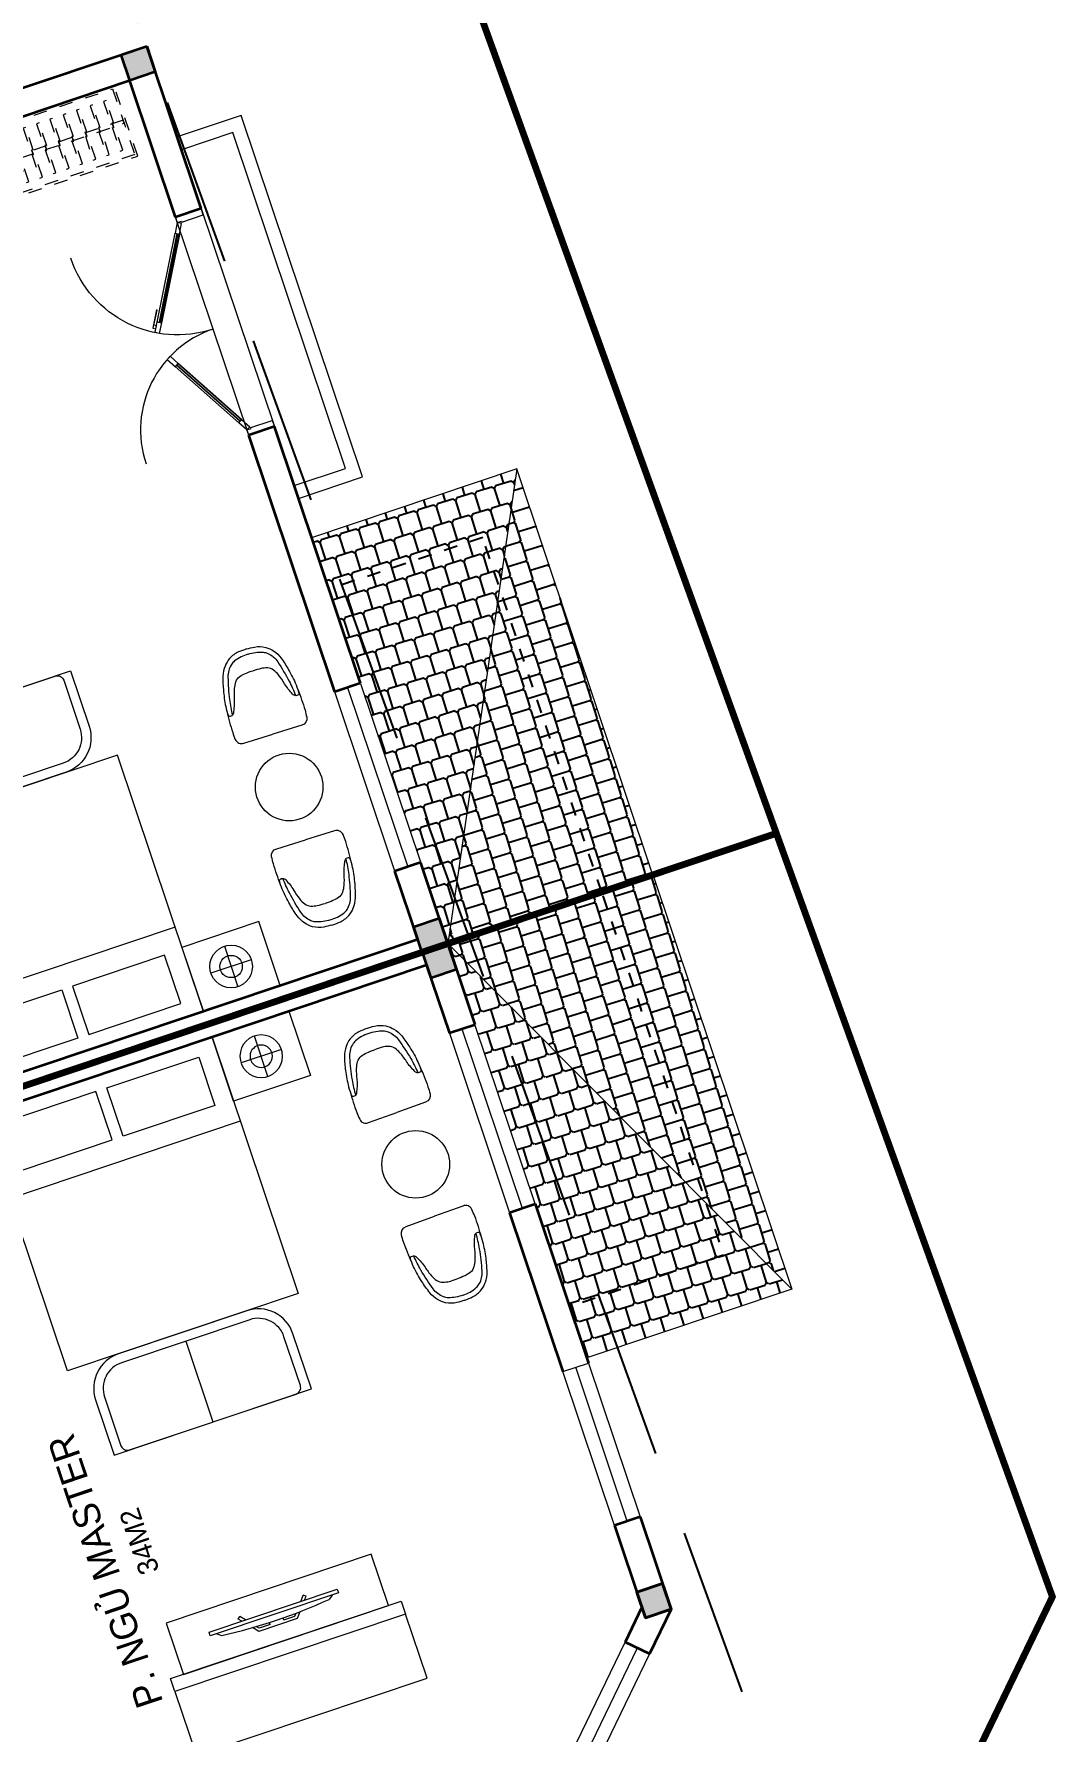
# Model space of a CAD drawing. Header units: metres. Extents: x 568332 to 569219, y 2065964 to 2066430.
# Drawn here: x 568611.28 to 568618.84, y 2066194.22 to 2066206.77 of the extents above; entities that cross this region are included whole.
import ezdxf

# ---------------------------------------------------------------- set-up
doc = ezdxf.new("R2010")
doc.units = ezdxf.units.M
for name, pattern in [('$AUDIT_BAD_LTYPE2', [0]), ('CENTER', [2, 1.25, -0.25, 0.25, -0.25]), ('HIDDEN', [0.375, 0.25, -0.125]), ('X-5M-G-MB PHONGNGU$0$HIDDEN2', [0.1875, 0.125, -0.0625])]:
    doc.linetypes.add(name, pattern=pattern)
doc.layers.get('0').update_dxf_attribs({"linetype": 'CONTINUOUS'})
doc.layers.get('DEFPOINTS').update_dxf_attribs({"linetype": 'CONTINUOUS'})
for name, color, linetype, lineweight in [('-CENTER', 143, 'CENTER', 13), ('-CONCRETE', 1, 'CONTINUOUS', 35), ('-DIM', 9, 'CONTINUOUS', 13), ('-DOOR', 137, 'CONTINUOUS', 9), ('-FURNITURE', 46, 'CONTINUOUS', 9), ('-LINE1', 7, 'CONTINUOUS', 18), ('-WALL', 4, 'CONTINUOUS', 35), ('TEXT25', 2, 'CONTINUOUS', 13)]:
    doc.layers.add(name, color=color, linetype=linetype, lineweight=lineweight)
for name, color, linetype in [('-RANH GIOI LO DAT', 12, 'CONTINUOUS'), ('13. NET HATCH', 252, 'CONTINUOUS'), ('APOLIC', 7, 'CONTINUOUS'), ('RANHGIOI', 2, 'HIDDEN')]:
    doc.layers.add(name, color=color, linetype=linetype)
doc.styles.add('SVN_AVO_thuong', font='')
doc.styles.add('T1', font='', dxfattribs={"height": 200})
doc.styles.get('SVN_AVO_thuong').set_extended_font_data('SVN-Avo')
doc.styles.get('T1').set_extended_font_data('VNgeometric Light')

# ---------------------------------------------------------------- blocks, each defined once
blk = doc.blocks.new('A$C8a974c9c')
for p, q in [((1750.087982669494, 2957.416116623174), (1750.087982669657, 2642.58393779996)), ((1592.671893257969, 2800.000027211493), (1907.504072081182, 2800.000027211652)), ((1342.999452652235, 2500.000027214177), (1342.999452652119, 700.000027214177)), ((1750.087982669345, 242.5839378051005), (1750.087982669549, 557.4161166283138)), ((1592.67189325784, 400.0000272168018), (1907.504072081053, 400.0000272166017))]:
    blk.add_line(p, q)
for points in [[(1999.999452652235, 3100.000027209127), (1500.176512686827, 3100.000027209127), (1500.176512686827, 2500.000027214177), (1999.999452652235, 2500.000027214177)], [(1890.999452652235, 2360.000027214177), (1514.499452652235, 2360.000027214177), (1514.499452652148, 1642.500027214177), (1890.999452652148, 1642.500027214177)], [(1890.99945265209, 840.000027214177), (1514.49945265209, 840.000027214177), (1514.499452652148, 1557.500027214177), (1890.999452652148, 1557.500027214177)], [(1999.999452652119, 100.0000272192265), (1500.17651268671, 100.0000272192265), (1500.17651268671, 700.000027214177), (1999.999452652119, 700.000027214177)]]:
    blk.add_lwpolyline(points, close=True)
blk.add_lwpolyline([(1999.999452652235, 2500.000027214177), (-0.0005473477649502456, 2500.000027214177), (-0.0005473478813655674, 700.000027214177), (1999.999452652119, 700.000027214177), (1999.999452652235, 2500.000027214177)])
for centre, radius in [((1750.087982669561, 2800.000027211581), 157.4160894116067), ((1750.087982669561, 2800.000027211581), 82.41608941160666), ((1750.087982669432, 400.0000272166926), 157.4160894116067), ((1750.087982669432, 400.0000272166926), 82.41608941160666)]:
    blk.add_circle(centre, radius)
blk = doc.blocks.new('A$C424D5770')
at = {"layer": '-FURNITURE'}
blk.add_line((70.00063380098436, 769.8614636488492), (700.0012267573038, 769.861463410547), dxfattribs=at)
for points in [[(0.0006336262740660459, 269.9992703502066), (0.0006339756946545094, 1269.723656995484, -0.414213562383414), (270.0006340710097, 1539.7236569097), (700.0012270177831, 1539.723656726594), (700.0012264967954, -0.0007299187273019925), (270.0006335285434, -0.0007297355768969283, -0.4142135623627453)], [(70.00063362627407, 269.9992703279713), (70.00063397569465, 1269.723656973249, -0.4142135623834242), (270.0006340463005, 1469.7236569097), (650.001226997294, 1469.723656750852, -0.4142135623627659), (700.0012269796571, 1419.723656734961), (700.0012265349214, 119.9992700896546, -0.4142135623834403), (650.0012265172554, 69.99927010554529), (270.0006335556682, 69.9992702644231, -0.4142135623627457)]]:
    blk.add_lwpolyline(points, format="xyb", close=True, dxfattribs=at)
blk = doc.blocks.new('XR.MB.LM123$0$tvi 1')
blk.add_lwpolyline([(28.54445810673496, -2.291926648467779e-10), (28.54445810673496, -999.9999999999964), (-7.275957614183426e-12, -1000), (0, 0)], close=True)
for points in [[(28.54445810680045, -50.31958968611434), (52.37372755713295, -80.86315460130209)], [(-24.09820395050338, -235.5599978379832), (-39.09879504836863, -251.7939635238108)], [(0, -255.9952397129928), (-24.09820395050338, -235.5599978379832)], [(0, -284.7849796677438), (-39.09879504836863, -251.7939635238108)], [(69.66229681991535, -315.0836646851385), (111.1934016081432, -350.2927865858655), (111.193401608034, -649.712917566063), (69.68611289083492, -684.9110379843005)], [(89.09002233762294, -445.7449799550195), (89.09002233762294, -359.9578938602899), (70.91298945683957, -344.6203678706661)], [(89.09002233762294, -445.7449799550195), (73.49991829216015, -445.7449799550232)], [(89.09002233768115, -554.2550200447404), (89.09002233773936, -640.0421061392371), (70.91298945678864, -655.3796321293303)], [(89.09002233768115, -554.2550200447404), (73.49991829216015, -554.2550200447404)], [(0, -715.2150203320198), (-39.09879504836863, -748.2060364759491)], [(-24.09820395050338, -764.4400021620095), (-39.09879504836863, -748.2060364759491)], [(0, -744.004760287), (-24.09820395050338, -764.4400021620095)], [(28.54445810674224, -949.680410313882), (52.37372755713295, -919.1368453984578)]]:
    blk.add_lwpolyline(points)
blk.add_arc((-4025.16618952866, -499.9999999999964), 4099.025185406737, 354.1310878512652, 5.868912148527433)
blk = doc.blocks.new('A$C7D524948')
at = {"layer": '-FURNITURE'}
for points in [[(-1.862645149230957e-09, 824.9500000011176, 0.02374928999430728), (-77.15000000130385, 820, 0.1110396266945436), (-175.0999999996275, 786.1500000022352, 0.08516816991690027), (-234.9500000011176, 733.25, 0.08855014736123698), (-281.5499999988824, 649.3499999996275, 0.02790636319614463), (-315.9500000011176, 525.5999999996275, 0.02834164487538841), (-340.4000000022352, 372.8000000007451, 0.04711987010175965), (-341.0999999996275, 283.4000000003725, 0.5135274654112972), (-284.5500000007451, 299.9500000011176, 0.05957759956988055), (-242.5500000026077, 413.6500000003725, -0.03446512451505389), (-213.1500000003725, 507.4499999992549, -0.05927668371543007), (-182.7500000009313, 564.2999999988824, -0.1661460996977688), (-133.4500000011176, 600.4000000003725, -0.0525641271264061), (-75.80000000074506, 611.9500000011176, -0.02855401869774651), (-1.862645149230957e-09, 614.6500000003725, -3.543335205159532)], [(-1.862645149230957e-09, 824.9500000011176, -0.02374928999430728), (77.14999999850988, 820.0000000018626, -0.1110396266945436), (175.0999999986961, 786.1500000003725, -0.08516816991690027), (234.9499999992549, 733.25, -0.08855014736123698), (281.5499999988824, 649.3499999996275, -0.02790636319614463), (315.9500000011176, 525.5999999996275, -0.02834164487538841), (340.3999999985099, 372.8000000007451, -0.04711987010175965), (341.0999999996275, 283.4000000022352, -0.5135274654112972), (284.5500000007451, 299.9499999992549, -0.05957759956988055), (242.5499999988824, 413.6499999985099, 0.03446512451505389), (213.1499999994412, 507.4500000011176, 0.05927668371543007), (182.75, 564.3000000007451, 0.1661460996977688), (133.4499999983236, 600.4000000003725, 0.0525641271264061), (75.79999999888241, 611.9499999992549, 0.02855401869774651), (-1.862645149230957e-09, 614.6500000003725, 3.543335205159532)], [(-0.5500000007450581, 774.1500000003725, 0.1055837687742558), (-137.8000000007451, 751.3000000007451, 0.08397584501256396), (-176, 728.25, 0.1493020227225411), (-241.2000000011176, 626.1999999992549, 0.02490854660583826), (-289.25, 424.1500000003725, 0.02643887537121914), (-306.5679914960638, 278.4068524483591, -0.8863330528017872)], [(-0.5500000007450581, 774.1500000003725, -0.1055837687742558), (136.6999999992549, 751.3000000007451, -0.08397584501256396), (174.8999999985099, 728.2500000018626, -0.1493020227225411), (240.0999999986961, 626.1999999992549, -0.02490854660583826), (288.1499999975786, 424.1500000003725, -0.02643887537121914), (305.467991495505, 278.4068524483591, 0.8863330528017872)], [(-342.8562581948936, 328.1164919566363, 0.02267140514630937), (-350.039135296829, 124.5, 0.01212164544072816), (-345.6391352973878, 57.0500000026077, 0.4055082152921144), (-279.3891352973878, 0), (0, 0)], [(342.8562581939623, 328.1164919547737, -0.02267140514630937), (350.0391352958977, 124.5, -0.01212164544072816), (345.6391352955252, 57.05000000074506, -0.4055082152921144), (279.3891352964565, 0), (0, 0)]]:
    blk.add_lwpolyline(points, format="xyb", dxfattribs=at)
blk = doc.blocks.new('A$C5C575821')
at = {"layer": '-CONCRETE'}
h = blk.add_hatch(color=256, dxfattribs=at)
h.dxf.hatch_style = 1
h.paths.add_polyline_path([(-0.00237559899687767, 200.0000000000146), (-0.00237559899687767, 1.455191522836685e-11), (199.9976244010031, 1.455191522836685e-11), (199.9976244010031, 200.0000000000146)])
blk.add_lwpolyline([(-0.00237559899687767, 1.455191522836685e-11), (199.9976244010031, 1.455191522836685e-11), (199.9976244010031, 200.0000000000146), (-0.00237559899687767, 200.0000000000146)], close=True, dxfattribs=at)
blk = doc.blocks.new('M21-T3')
at = {"layer": '13. NET HATCH'}
h = blk.add_hatch(dxfattribs=at)
h.set_pattern_fill('MAIGO-12', color=256, scale=300, angle=268.6672161255527)
h.set_pattern_definition([(268.6672161255527, (-38336.94689133659, 5841.921501687495), (148.2149669592374, -78.46861518640543), [120, -30, 120, -30]), (358.6672161255526, (-38321.60205883585, 5856.568553115125), (151.7038723246668, 71.49080445554662), [135, -165]), (313.6672161255526, (-38336.24911026351, 5871.913385615801), (148.2149669620571, -78.46861518789828), [21.213203436, -403.0508652]), (43.66721612555267, (-38336.94689133659, 5841.921501687495), (151.7038723275529, 71.49080445690673), [21.213203436, -403.0508652])])
h.paths.add_polyline_path([(206114.1043526226, -301997.879007125), (203827.4395965672, -301997.8769351585), (202880.7748405075, -301997.8768566967), (202880.7747078981, -303597.8768566967), (204362.3414004091, -302864.7306011386)])
h = blk.add_hatch(dxfattribs=at)
h.set_pattern_fill('MAIGO-12', color=256, scale=300, angle=-1.332783874447334)
h.set_pattern_definition([(358.6672161255526, (-38244.87789633218, 5929.80381025339), (78.4686151864054, 148.2149669592374), [120, -30, 120, -30]), (88.66721612555267, (-38259.52494775981, 5945.148642754066), (-71.49080445554665, 151.7038723246668), [135, -165]), (43.66721612555267, (-38274.86978026055, 5930.501591326436), (78.46861518789825, 148.2149669620571), [21.213203436, -403.0508652]), (133.6672161255527, (-38244.87789633218, 5929.80381025339), (-71.49080445690676, 151.7038723275529), [21.21320343599998, -403.0508651999996])])
h.paths.add_polyline_path([(204362.3414004091, -302864.7306011386), (202880.7747078981, -303597.8768566967), (206114.1019763835, -303597.8771215973), (206114.1043526254, -301997.8771246836), (206114.1043526254, -301997.8770876628), (205807.7881706897, -302149.4581178975)])
at = {"layer": '-DOOR'}
for points in [[(199797.6902303942, -300620.3144739279), (200799.0863061249, -301598.6834735958), (200659.3193061719, -301741.7400558434), (199657.9232304413, -300763.3710561753)], [(201641.2925536626, -301797.87706964), (202841.2925536625, -301797.8770696398), (202841.2925536626, -301997.8770696398), (201641.2925536626, -301997.87706964)]]:
    blk.add_lwpolyline(points, close=True, dxfattribs=at)
for points in [[(199727.8067304179, -300691.8427650513), (200729.2028061482, -301670.2117647197)], [(205480.0114119261, -301797.8789147926), (204080.0114119261, -301797.8788963037)], [(201641.2925536626, -301897.87706964), (202841.2925536625, -301897.87706964)], [(204080.0114106036, -301897.8788962909), (205480.0114106036, -301897.8789148054)], [(204081.9056586016, -301997.8788966876), (205481.9056586016, -301997.8789152021)]]:
    blk.add_lwpolyline(points, dxfattribs=at)
at = {"layer": '-FURNITURE'}
for points in [[(201512.2095107168, -298324.6463791598), (201012.2095107168, -298324.6463791633), (201012.2095107343, -300124.6463791633), (201512.2095107343, -300124.6463791595)], [(201512.2095107168, -298324.6463791598), (201612.2095112568, -298324.6463791598), (201612.2095112743, -300124.6463791595), (201512.2095107343, -300124.6463791595)], [(202012.2101042131, -300024.6463791777), (202012.2101037048, -298424.646379143), (201612.2095107485, -298424.6463792131), (201612.2095112568, -300024.646379248)]]:
    blk.add_lwpolyline(points, close=True, dxfattribs=at)
blk.add_circle((204640.8060883905, -301253.9553233358), 250, dxfattribs=at)
at = {"layer": '-LINE1'}
for p, q in [((202880.7747078981, -303597.8768566967), (202880.7748405075, -301997.8768566962)), ((206114.1043526254, -301997.8771246836), (206114.1019763835, -303597.8771215973)), ((206114.1019763835, -303597.8771215973), (202880.7747078981, -303597.8768566967))]:
    blk.add_line(p, q, dxfattribs=at)
blk.add_lwpolyline([(202880.7747078981, -303597.8768566967), (206114.1043526226, -301997.879007125)], dxfattribs=at)
at = {"layer": '-RANH GIOI LO DAT', "linetype": 'HIDDEN', "ltscale": 10, "const_width": 50}
blk.add_lwpolyline([(200110.8574349315, -304701.0123037565), (206112.210104198, -304561.3873508049), (206112.2101038415, -284454.0990485246), (195112.2101036999, -284454.0990484911), (195112.210104275, -299817.3087351976)], close=True, dxfattribs=at)
at = {"layer": '-WALL', "linetype": 'Continuous', "ltscale": 10}
for p, q in [((206114.1043528446, -301997.8789231668), (206112.2101038415, -286454.0990484254)), ((206012.210137441, -301797.8789022046), (206012.2101038415, -296754.5874765085))]:
    blk.add_line(p, q, dxfattribs=at)
at = {"layer": '-WALL'}
for p, q in [((201002.9680715089, -301797.8769832206), (200799.0863061248, -301598.6834735958)), ((200921.4873522117, -301997.8769832206), (200659.3193061723, -301741.7400558432)), ((201641.2925536626, -301797.87706964), (201002.9700611222, -301797.8789270828)), ((204080.0114119261, -301797.8788962687), (202841.2925536625, -301797.8788962689)), ((206009.4241787158, -301797.8789217842), (205480.0114119261, -301797.8789147926)), ((201641.2925536626, -301997.87706964), (200921.4870971416, -301997.8769832206)), ((204081.9056586016, -301997.8788966876), (202841.2925536626, -301997.8770696398)), ((206114.1043528164, -301997.8786922938), (205481.9056586016, -301997.8789151892))]:
    blk.add_line(p, q, dxfattribs=at)
for points in [[(200659.3193061719, -301741.7400558434), (200799.0863061245, -301598.6834735963)], [(201641.2925536626, -301997.87706964), (201641.2925536626, -301797.87706964)], [(204080.0114092812, -301997.878896291), (204080.0114119261, -301797.8788962909)], [(205480.0114092812, -301997.8789148055), (205480.0114119261, -301797.8789148054)]]:
    blk.add_lwpolyline(points, dxfattribs=at)
at = {"layer": 'DEFPOINTS', "linetype": 'HIDDEN', "ltscale": 5}
for p, q in [((203280.7747410512, -303197.8768898497), (203280.7748405075, -301997.8768898493)), ((206081.5324409925, -303197.877121983), (203280.7747410512, -303197.8768898497))]:
    blk.add_line(p, q, dxfattribs=at)
at = {"layer": '-DIM', "xscale": -1}
blk.add_blockref('A$C424D5770', (204012.2107372023, -299994.3399825573), dxfattribs=at)
at = {"layer": '-FURNITURE', "xscale": -1, "rotation": 180}
blk.add_blockref('A$C8a974c9c', (204012.2106511893, -297624.6463519463), dxfattribs=at)
at = {"layer": '-FURNITURE', "extrusion": (0, 0, -1), "xscale": -1, "rotation": 180.0036897224084}
blk.add_blockref('XR.MB.LM123$0$tvi 1', (-201846.8163675487, -299703.7944686315), dxfattribs=at)
at = {"layer": '-FURNITURE'}
for p, xscale, yscale, zscale, rotation in [((204232.2497439358, -301263.5037838452), 0.8000000000000003, 0.8000000000000003, 0.8000000000000003, 91.33277836790619), ((205049.364440296, -301244.4931470188), -0.8000000000000002, 0.8000000000000002, 0.8000000000000002, 271.332778367897)]:
    blk.add_blockref('A$C7D524948', p, dxfattribs=dict(at, xscale=xscale, yscale=yscale, zscale=zscale, rotation=rotation))
at = {"layer": '-WALL', "rotation": 359.9999880039133}
for p in [(200920.6908107252, -301997.878909856), (205914.1067282241, -301997.8786504201)]:
    blk.add_blockref('A$C5C575821', p, dxfattribs=at)
at = {"layer": '-WALL', "xscale": -1}
blk.add_blockref('A$C5C575821', (201121.4847215426, -301997.8769832206), dxfattribs=at)
at = {"layer": 'TEXT25'}
for s, height, style, p in [('P. NGỦ MASTER', 200, 'SVN_AVO_thuong', (201465.3648839426, -298219.3152163149)), ('34M2', 150, 'T1', (202396.9260297793, -298502.5836025683))]:
    blk.add_text(s, height=height, rotation=1.005123984043621e-08, dxfattribs=dict(at, style=style)).set_placement(p)
blk = doc.blocks.new('*U244')
at = {"linetype": 'X-5M-G-MB PHONGNGU$0$HIDDEN2'}
for points in [[(0, 600.0000000004657), (0, 0), (2017.420656683987, -7.13688111993513e-10), (2017.420656683987, 599.9999999997519)], [(1997.420656683987, 579.9996613716786), (1997.420656683987, 19.99966137167876), (20, 20.00000000046566), (20, 580.0000000004657)], [(1997.420656683987, 286.6991212947608), (1997.420656683987, 313.0991212946676), (20, 313.0991212953813), (19.99999859370291, 286.6991212952417)], [(113.7817614636733, 319.1750910408318), (109.4317788550979, 319.1750910408318), (109.4317788550979, 280.441767644881), (113.7817614636733, 280.441767644881)], [(227.7817614636733, 319.1750910407849), (223.4317788550979, 319.1750910407849), (223.4317788550979, 280.4417676448341), (227.7817614636733, 280.4417676448341)], [(341.7817614636733, 319.175091040738), (337.4317788550979, 319.175091040738), (337.4317788550979, 280.4417676447872), (341.7817614636733, 280.4417676447872)], [(455.7817614636733, 319.1750910406911), (451.4317788550979, 319.1750910406911), (451.4317788550979, 280.4417676447403), (455.7817614636733, 280.4417676447403)], [(569.7817614636733, 319.1750910406442), (565.431778855098, 319.1750910406442), (565.431778855098, 280.4417676446934), (569.7817614636733, 280.4417676446934)], [(683.7817614636733, 319.1750910405973), (679.431778855098, 319.1750910405973), (679.431778855098, 280.4417676446465), (683.7817614636733, 280.4417676446465)], [(797.7817614636733, 319.1750910405504), (793.431778855098, 319.1750910405504), (793.431778855098, 280.4417676445996), (797.7817614636733, 280.4417676445996)], [(911.7817614636733, 319.1750910405035), (907.431778855098, 319.1750910405035), (907.431778855098, 280.4417676445527), (911.7817614636733, 280.4417676445527)], [(1025.781761463673, 319.1750910404566), (1021.431778855098, 319.1750910404566), (1021.431778855098, 280.4417676445057), (1025.781761463673, 280.4417676445057)], [(1139.781761463673, 319.1750910404097), (1135.431778855098, 319.1750910404097), (1135.431778855098, 280.4417676444588), (1139.781761463673, 280.4417676444588)], [(1253.781761463673, 319.1750910403628), (1249.431778855098, 319.1750910403628), (1249.431778855098, 280.4417676444119), (1253.781761463673, 280.4417676444119)], [(1367.781761463673, 319.1750910403159), (1363.431778855098, 319.1750910403159), (1363.431778855098, 280.441767644365), (1367.781761463673, 280.441767644365)], [(1481.781761463673, 319.175091040269), (1477.431778855098, 319.175091040269), (1477.431778855098, 280.4417676443181), (1481.781761463673, 280.4417676443181)], [(1595.781761463673, 319.175091040222), (1591.431778855098, 319.175091040222), (1591.431778855098, 280.4417676442712), (1595.781761463673, 280.4417676442712)], [(1709.781761463673, 319.1750910401751), (1705.431778855098, 319.1750910401751), (1705.431778855098, 280.4417676442243), (1709.781761463673, 280.4417676442243)], [(1823.781761463673, 319.1750910401282), (1819.431778855098, 319.1750910401282), (1819.431778855098, 280.4417676441774), (1823.781761463673, 280.4417676441774)], [(1937.781761463673, 319.1750910400813), (1933.431778855098, 319.1750910400813), (1933.431778855098, 280.4417676441305), (1937.781761463673, 280.4417676441305)]]:
    blk.add_lwpolyline(points, close=True, dxfattribs=at)
for points in [[(122.2409142897814, 313.1103512093413), (122.2409142897814, 515.2497102723445), (100.1765458012815, 515.2497102723445), (100.1765458012815, 313.1103512093413)], [(236.2409142897814, 313.1103512092944), (236.2409142897814, 515.2497102722975), (214.1765458012815, 515.2497102722975), (214.1765458012815, 313.1103512092944)], [(350.2409142897814, 313.1103512092475), (350.2409142897814, 515.2497102722507), (328.1765458012815, 515.2497102722507), (328.1765458012815, 313.1103512092475)], [(464.2409142897814, 313.1103512092006), (464.2409142897814, 515.2497102722037), (442.1765458012815, 515.2497102722037), (442.1765458012815, 313.1103512092006)], [(578.2409142897814, 313.1103512091537), (578.2409142897814, 515.2497102721569), (556.1765458012815, 515.2497102721569), (556.1765458012815, 313.1103512091537)], [(692.2409142897814, 313.1103512091068), (692.2409142897814, 515.24971027211), (670.1765458012815, 515.24971027211), (670.1765458012815, 313.1103512091068)], [(806.2409142897814, 313.1103512090599), (806.2409142897814, 515.249710272063), (784.1765458012815, 515.249710272063), (784.1765458012815, 313.1103512090599)], [(920.2409142897814, 313.110351209013), (920.2409142897814, 515.2497102720162), (898.1765458012815, 515.2497102720162), (898.1765458012815, 313.110351209013)], [(1034.240914289781, 313.1103512089661), (1034.240914289781, 515.2497102719692), (1012.176545801281, 515.2497102719692), (1012.176545801281, 313.1103512089661)], [(1148.240914289781, 313.1103512089192), (1148.240914289781, 515.2497102719224), (1126.176545801281, 515.2497102719224), (1126.176545801281, 313.1103512089192)], [(1262.240914289781, 313.1103512088723), (1262.240914289781, 515.2497102718754), (1240.176545801281, 515.2497102718754), (1240.176545801281, 313.1103512088723)], [(1376.240914289781, 313.1103512088254), (1376.240914289781, 515.2497102718285), (1354.176545801281, 515.2497102718285), (1354.176545801281, 313.1103512088254)], [(1490.240914289781, 313.1103512087785), (1490.240914289781, 515.2497102717816), (1468.176545801281, 515.2497102717816), (1468.176545801281, 313.1103512087785)], [(1604.240914289781, 313.1103512087315), (1604.240914289781, 515.2497102717347), (1582.176545801281, 515.2497102717347), (1582.176545801281, 313.1103512087315)], [(1718.240914289781, 313.1103512086846), (1718.240914289781, 515.2497102716878), (1696.176545801281, 515.2497102716878), (1696.176545801281, 313.1103512086846)], [(1832.240914289781, 313.1103512086377), (1832.240914289781, 515.2497102716409), (1810.176545801281, 515.2497102716409), (1810.176545801281, 313.1103512086377)], [(1946.240914289781, 313.1103512085908), (1946.240914289781, 515.2497102715939), (1924.176545801281, 515.2497102715939), (1924.176545801281, 313.1103512085908)], [(100.1765458012815, 286.7103512094345), (100.1765458012815, 92.0852110228024), (122.2409142897814, 92.0852110228024), (122.2409142897814, 286.7103512094345)], [(214.1765458012815, 286.7103512093876), (214.1765458012815, 92.08521102275549), (236.2409142897814, 92.08521102275549), (236.2409142897814, 286.7103512093876)], [(328.1765458012815, 286.7103512093407), (328.1765458012815, 92.08521102270858), (350.2409142897814, 92.08521102270858), (350.2409142897814, 286.7103512093407)], [(442.1765458012815, 286.7103512092938), (442.1765458012815, 92.08521102266168), (464.2409142897814, 92.08521102266168), (464.2409142897814, 286.7103512092938)], [(556.1765458012815, 286.7103512092469), (556.1765458012815, 92.08521102261477), (578.2409142897814, 92.08521102261477), (578.2409142897814, 286.7103512092469)], [(670.1765458012815, 286.7103512092), (670.1765458012815, 92.08521102256786), (692.2409142897814, 92.08521102256786), (692.2409142897814, 286.7103512092)], [(784.1765458012815, 286.7103512091531), (784.1765458012815, 92.08521102252095), (806.2409142897814, 92.08521102252095), (806.2409142897814, 286.7103512091531)], [(898.1765458012815, 286.7103512091062), (898.1765458012815, 92.08521102247404), (920.2409142897814, 92.08521102247404), (920.2409142897814, 286.7103512091062)], [(1012.176545801281, 286.7103512090592), (1012.176545801281, 92.08521102242715), (1034.240914289781, 92.08521102242715), (1034.240914289781, 286.7103512090592)], [(1126.176545801281, 286.7103512090123), (1126.176545801281, 92.08521102238024), (1148.240914289781, 92.08521102238024), (1148.240914289781, 286.7103512090123)], [(1240.176545801281, 286.7103512089654), (1240.176545801281, 92.08521102233333), (1262.240914289781, 92.08521102233333), (1262.240914289781, 286.7103512089654)], [(1354.176545801281, 286.7103512089186), (1354.176545801281, 92.08521102228642), (1376.240914289781, 92.08521102228642), (1376.240914289781, 286.7103512089186)], [(1468.176545801281, 286.7103512088717), (1468.176545801281, 92.0852110222395), (1490.240914289781, 92.0852110222395), (1490.240914289781, 286.7103512088717)], [(1582.176545801281, 286.7103512088247), (1582.176545801281, 92.0852110221926), (1604.240914289781, 92.0852110221926), (1604.240914289781, 286.7103512088247)], [(1696.176545801281, 286.7103512087778), (1696.176545801281, 92.0852110221457), (1718.240914289781, 92.0852110221457), (1718.240914289781, 286.7103512087778)], [(1810.176545801281, 286.7103512087309), (1810.176545801281, 92.08521102209879), (1832.240914289781, 92.08521102209879), (1832.240914289781, 286.7103512087309)], [(1924.176545801281, 286.710351208684), (1924.176545801281, 92.08521102205188), (1946.240914289781, 92.08521102205188), (1946.240914289781, 286.710351208684)]]:
    blk.add_lwpolyline(points, dxfattribs=at)
blk = doc.blocks.new('*U236')
at = {"ltscale": 0.3}
for points in [[(1072.650000000008, 0, 0.4142135623730951), (50, 1022.650000000007, 0.4142135623730951)], [(1072.650000000008, 0, -0.4142135623730951), (2040.999999999975, 968.3499999999674, -0.4142135623730951)]]:
    blk.add_lwpolyline(points, format="xyb", dxfattribs=at)
for points in [[(743.5512405761258, 433.0652498935575), (890.4458856017206, 517.8749127415991), (904.5808294097276, 493.392471904), (880.0983885721537, 479.2575280960076), (868.790433525751, 498.8434807660818), (746.3782293377301, 428.1687617260326)], [(0, 0), (50, 0), (50, -40), (60, -40), (60, -245.9999999543969), (0, -245.9999999543969)], [(2090.999999999975, 0), (2040.999999999975, 0), (2040.999999999975, -40), (2030.999999999975, -40), (2030.999999999975, -245.9999999543969), (2090.999999999975, -245.9999999543969)]]:
    blk.add_lwpolyline(points, close=True)
for points in [[(849.0383388017187, 461.3250000000038), (869.0383388017187, 426.6839838486262), (955.6408791801625, 476.6839838486263), (935.6408791801625, 511.3250000000038), (849.0383388017187, 461.3250000000038)], [(1288.986840623786, 434.1749999999836), (1268.986840623786, 399.5339838486062), (1182.384300245342, 449.5339838486062), (1202.384300245342, 484.1749999999836), (1288.986840623786, 434.1749999999836)], [(851.5549456558338, 462.7779636446716), (136.6025403784439, 50.00000000000001)], [(1286.470233769671, 435.6279636446514), (1954.397459621531, 50)], [(136.6025403784439, 50.00000000000001), (156.6025403784439, 15.35898384862247), (70, -34.64101615137755), (50, 0), (136.6025403784439, 50.00000000000001)], [(1954.397459621531, 50), (1934.397459621531, 15.35898384862253), (2020.999999999975, -34.64101615137747), (2040.999999999975, 0), (1954.397459621531, 50)]]:
    blk.add_lwpolyline(points)
at = {"layer": 'APOLIC', "linetype": '$AUDIT_BAD_LTYPE2'}
for p, q in [((146.6025403784439, 32.67949192431124), (859.0383388017187, 444.0044919243149)), ((869.0383388017187, 426.6839838486262), (156.6025403784439, 15.35898384862247)), ((1268.986840623786, 399.5339838486062), (1934.397459621531, 15.35898384862253)), ((1944.397459621531, 32.67949192431115), (1278.986840623786, 416.8544919242948))]:
    blk.add_line(p, q, dxfattribs=at)
blk = doc.blocks.new('M20-T3')
at = {"layer": '13. NET HATCH'}
h = blk.add_hatch(dxfattribs=at)
h.set_pattern_fill('MAIGO-12', color=256, scale=300, angle=88.66722163209836)
h.set_pattern_definition([(88.66722163209836, (-40914.78678005954, 5793.914006478502), (-148.2149745006476, 78.46860094185695), [120, -30, 120, -30]), (178.6672216320984, (-40930.13161115261, 5779.266953576123), (-151.7038654538741, -71.49081903540387), [135, -165]), (133.6672216320983, (-40915.4845582502, 5763.922122483025), (-148.2149745034673, 78.4686009433498), [21.213203436, -403.0508652]), (223.6672216320983, (-40914.78678005954, 5793.914006478502), (-151.7038654567602, -71.490819036764), [21.21320343599997, -403.0508651999995])])
h.paths.add_polyline_path([(194514.4138690297, -234993.6452528971), (196272.4329645456, -235881.6373553646), (197682.5997579899, -236593.8008845587), (197682.59973686, -234993.8008845586), (196770.7715459352, -234993.8008966005)])
h = blk.add_hatch(dxfattribs=at)
h.set_pattern_fill('MAIGO-12', color=256, scale=300, angle=-1.332778367901641)
h.set_pattern_definition([(358.6672216320983, (-40826.90446264512, 5701.845019920147), (78.46860094185693, 148.2149745006476), [120, -30, 120, -30]), (88.66722163209836, (-40841.55151554753, 5717.189851013245), (-71.49081903540389, 151.7038654538741), [135, -165]), (43.66722163209837, (-40856.8963466406, 5702.542798110866), (78.46860094334978, 148.2149745034673), [21.213203436, -403.0508652]), (133.6672216320983, (-40826.90446264512, 5701.845019920147), (-71.49081903676401, 151.7038654567602), [21.213203436, -403.0508652])])
h.paths.add_polyline_path([(196334.5608455019, -235913.0132260551), (195431.8309350304, -235457.1158655875), (194813.8382896074, -235145.0167398483), (194514.4138502781, -234993.8009263991), (194514.4138502777, -236593.8009268903), (197682.5997579899, -236593.8008845587)])
at = {"layer": '-DOOR'}
for points in [[(195148.506790977, -234793.8009176533), (196548.506790977, -234793.8008991644)], [(196548.5067922994, -234893.8008991516), (195148.5067922995, -234893.8009176661)], [(196546.6125443015, -234993.8008995483), (195146.6125443015, -234993.8009180628)]]:
    blk.add_lwpolyline(points, dxfattribs=at)
blk.add_lwpolyline([(198549.4539156192, -234793.8008727547), (200249.4539156192, -234793.8008502728), (200249.4539182642, -234993.8008502729), (198549.4539182641, -234993.8008727547)], close=True, dxfattribs=at)
at = {"layer": '-FURNITURE'}
blk.add_circle((195987.7121145126, -234249.8773261965), 250, dxfattribs=at)
at = {"layer": '-LINE1'}
for p, q in [((194514.4138502781, -234993.8009263988), (194514.4138502777, -236593.8009268903)), ((197682.5997579899, -236593.8008845587), (197682.59973686, -234993.8008845585)), ((194514.4138502777, -236593.8009268903), (197682.5997579899, -236593.8008845587))]:
    blk.add_line(p, q, dxfattribs=at)
for points in [[(197682.5997579899, -236593.8008845587), (194514.4138502782, -234993.8011769581)], [(197989.453937081, -234993.655701039), (197989.3241862561, -235494.1695869911), (200809.3243438597, -235493.7095165693), (200809.4539001566, -234993.9460219882)], [(198089.4539337208, -234993.6816245597), (198089.3501173685, -235394.1532668766), (200709.3502597931, -235393.7258255634), (200709.4539035168, -234993.9200984675)]]:
    blk.add_lwpolyline(points, dxfattribs=at)
at = {"layer": '-RANH GIOI LO DAT', "linetype": 'HIDDEN', "ltscale": 10, "const_width": 50}
blk.add_lwpolyline([(203516.3080997267, -237347.9191300115), (203516.3080994497, -217450.0210505533), (194516.3080990616, -217450.0210510478), (194516.3080996623, -237557.3093531625)], close=True, dxfattribs=at)
at = {"layer": '-WALL', "linetype": 'Continuous', "ltscale": 10}
for p, q in [((194514.4138500585, -234993.8009260275), (194516.3080990616, -219450.0210512861)), ((194616.3080654621, -234793.8009050653), (194616.3080990616, -229750.5094793692)), ((201316.3080992992, -232823.2703770431), (201316.308099327, -234798.3998282278)), ((201516.3080993009, -232823.2703770431), (201516.3080993285, -234993.8008335578))]:
    blk.add_line(p, q, dxfattribs=at)
at = {"layer": '-WALL'}
for p, q in [((194619.0940241873, -234793.8009246449), (195148.506790977, -234793.8009176533)), ((196548.506790977, -234793.8008991644), (198549.4539156192, -234793.8008727393)), ((200249.4539156192, -234793.8008502884), (201320.9070913556, -234793.8008361384)), ((194514.4138500867, -234993.8006951545), (195146.6125443015, -234993.8009180499)), ((196548.5067936219, -234993.8008991642), (198549.4539182642, -234993.8008727391)), ((200249.4539182641, -234993.8008502884), (201516.3080993285, -234993.8008335578))]:
    blk.add_line(p, q, dxfattribs=at)
for points in [[(195148.5067936219, -234993.8009176662), (195148.506790977, -234793.8009176661)], [(196548.5067936219, -234993.8008991517), (196548.506790977, -234793.8008991516)], [(198549.4539182641, -234993.8008727547), (198549.4539156192, -234793.8008727547)], [(200249.4539182642, -234993.8008502729), (200249.4539156192, -234793.800850273)]]:
    blk.add_lwpolyline(points, dxfattribs=at)
at = {"layer": 'DEFPOINTS', "linetype": 'HIDDEN', "ltscale": 5}
for p, q in [((197280.7055037042, -236193.8008898663), (197280.7054878569, -234993.8008898661)), ((194514.4138502778, -236193.800926854), (197280.7055037042, -236193.8008898663))]:
    blk.add_line(p, q, dxfattribs=at)
at = {"layer": '-DIM'}
blk.add_blockref('A$C424D5770', (196616.3074657008, -232990.261985418), dxfattribs=at)
at = {"layer": '-DOOR', "xscale": -0.8130081300813008, "yscale": 0.8130081300813008, "zscale": 0.8130081300813008, "rotation": 7.577088556587341e-07}
blk.add_blockref('*U236', (200249.4539156193, -234793.800850313), dxfattribs=at)
at = {"layer": '-FURNITURE', "rotation": 180}
blk.add_blockref('A$C8a974c9c', (196616.3075517138, -230620.568354807), dxfattribs=at)
at = {"layer": '-FURNITURE', "extrusion": (0, 0, -1), "xscale": -0.916666666665974, "yscale": 0.916666666665974, "zscale": -0.916666666665974, "rotation": 270}
blk.add_blockref('*U244', (-201316.3080992553, -234672.5726456685), dxfattribs=at)
at = {"layer": '-FURNITURE', "zscale": 0.8000000000000002}
for p, xscale, yscale, rotation in [((195579.1537626071, -234240.4151498795), 0.8000000000000002, 0.8000000000000002, 88.66722163210291), ((196396.2684589673, -234259.4257867059), -0.8000000000000003, 0.8000000000000003, 268.6672216320938)]:
    blk.add_blockref('A$C7D524948', p, dxfattribs=dict(at, xscale=xscale, yscale=yscale, rotation=rotation))
at = {"layer": '-WALL', "xscale": -1, "rotation": 1.199608668400742e-05}
for p in [(194714.411474679, -234993.8006532808), (201516.3081009155, -234993.8008888388)]:
    blk.add_blockref('A$C5C575821', p, dxfattribs=at)

msp = doc.modelspace()

# ---------------------------------------------------------------- block references
at = {"layer": '-CENTER', "xscale": 0.001, "yscale": 0.001, "zscale": 0.001, "rotation": 108.5514997298386}
msp.add_blockref('M21-T3', (568393.6146131614, 2065908.560086014), dxfattribs=at)

# ---------------------------------------------------------------- next in the draw order: block references
at = {"layer": '-CENTER', "xscale": 0.001, "yscale": 0.001, "zscale": 0.001, "rotation": 108.5514997303649}
msp.add_blockref('M20-T3', (568453.4477132321, 2065940.871253553), dxfattribs=at)

# ---------------------------------------------------------------- next in the draw order: linework, layer by layer
at = {"layer": 'RANHGIOI', "color": 12, "ltscale": 5}
msp.add_line((568604.6149221777, 2066227.425228347), (568618.7012713166, 2066188.475033326), dxfattribs=at)

doc.saveas('drawing.dxf')
